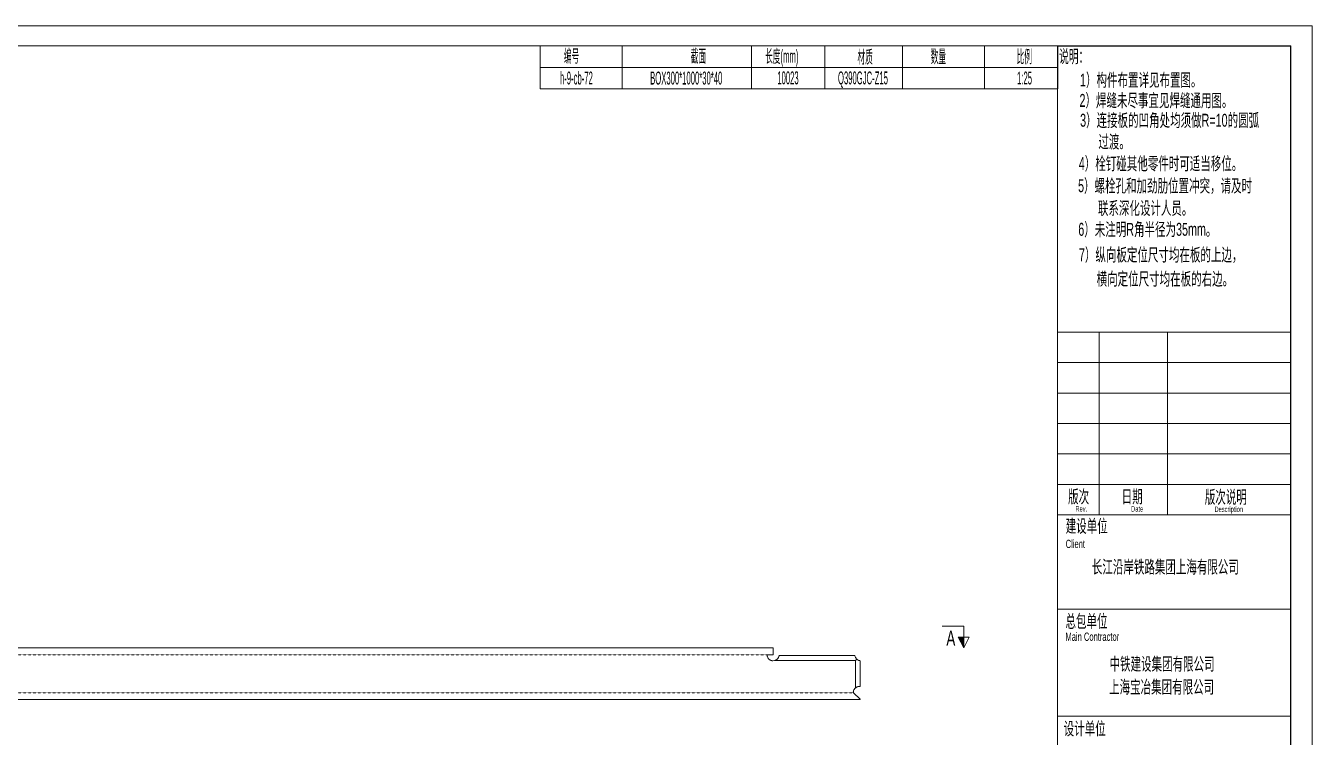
# Model space of a CAD drawing. Header units: millimetres. Extents: x 60 to 14975, y 125 to 10625.
# Drawn here: x 7517 to 14975, y 6500 to 10625 of the extents above; entities that cross this region are included whole.
import ezdxf

# ---------------------------------------------------------------- set-up
doc = ezdxf.new("R2010")
doc.units = ezdxf.units.MM
doc.linetypes.add('XKITLINE00', pattern=[0])
doc.linetypes.add('XKITLINE04', pattern=[3, 0.5, -0.5, 0.5, -0.5, 0.5, -0.5])
for name, color, linetype, lineweight in [('DrawingSheet', 5, 'Continuous', 0), ('OtherObjectType', 1, 'Continuous', 0), ('Part', 2, 'Continuous', 0), ('Section', 6, 'Continuous', 0)]:
    doc.layers.add(name, color=color, linetype=linetype, lineweight=lineweight)
doc.styles.add('$TD_AUDIT_GENERATED_(1CE)', font='ARIAL.TTF')
doc.styles.add('$TD_AUDIT_GENERATED_(1E2)', font='ARIAL.TTF')
doc.styles.add('Arial', font='arial.ttf')
doc.styles.add('romsim', font='ARIAL.TTF')

# ---------------------------------------------------------------- blocks, each defined once
blk = doc.blocks.new('*A1')
at = {"layer": 'Part', "color": 4, "linetype": 'XKITLINE00', "lineweight": 0}
for p, q in [((11849.5, 7018.3), (2836.3, 7018.3)), ((11849.5, 6978.3), (11849.5, 7018.3)), ((11849.5, 6978.3), (11814.5, 6978.3)), ((11815, 6972.5), (11814.5, 6978.3)), ((11816.4, 6966.9), (11815, 6972.5)), ((11860.8, 6945.2), (11858.1, 6944.3)), ((11863.6, 6946.2), (11860.8, 6945.2)), ((12326.5, 6945.2), (11860.8, 6945.2)), ((11868.6, 6948.9), (11863.6, 6946.2)), ((11873.2, 6952.5), (11868.6, 6948.9)), ((11877.1, 6956.8), (11873.2, 6952.5)), ((11880.3, 6961.6), (11877.1, 6956.8)), ((11882.6, 6966.9), (11880.3, 6961.6)), ((11884, 6972.5), (11882.6, 6966.9)), ((11884, 6972.5), (11884.1, 6973.2)), ((12323.9, 6973.2), (11884.1, 6973.2)), ((12323.9, 6973.2), (12323.9, 6973.2)), ((12323.9, 6973.2), (12323.9, 6972.8)), ((12323.9, 6972.8), (12325.2, 6967.4)), ((12325.2, 6967.4), (12327.3, 6962.4)), ((12334.3, 6953), (12326.5, 6945.2)), ((12326.5, 6785.5), (12326.5, 6945.2)), ((12327.3, 6962.4), (12330.2, 6957.7)), ((12330.2, 6957.7), (12333.8, 6953.5)), ((12333.8, 6953.5), (12334.3, 6953)), ((12337.9, 6949.9), (12334.3, 6953)), ((12342.6, 6947.1), (12337.9, 6949.9)), ((12347.7, 6945), (12342.6, 6947.1)), ((12353, 6943.7), (12347.7, 6945)), ((12353, 6943.7), (12354.5, 6943.6)), ((12354.5, 6943.6), (12354.5, 6794.5)), ((12326.5, 6785.5), (12328.4, 6787.2)), ((12328.4, 6787.2), (12333, 6790.1)), ((12333, 6790.1), (12337.9, 6792.3)), ((12337.9, 6792.3), (12343.1, 6793.7)), ((12343.1, 6793.7), (12348.4, 6794.3)), ((12354.5, 6794.5), (12348.4, 6794.3)), ((12354.5, 6718.3), (2331.2, 6718.3)), ((12314.5, 6759.3), (12314.9, 6764.7)), ((12314.5, 6758.3), (12314.5, 6759.3)), ((12316.4, 6758.3), (12314.5, 6758.3)), ((12354.5, 6720.3), (12316.4, 6758.3)), ((12324.4, 6783.7), (12326.5, 6785.5)), ((12354.5, 6718.3), (12354.5, 6720.3))]:
    blk.add_line(p, q, dxfattribs=at)
at = {"layer": 'Part', "color": 7, "linetype": 'XKITLINE04', "lineweight": 0}
for p, q in [((11814.5, 6978.3), (2871.3, 6978.3)), ((11815, 6972.5), (11816.4, 6966.9)), ((11816.4, 6966.9), (11815, 6972.5)), ((11815, 6972.5), (11816.4, 6966.9)), ((11858.1, 6944.3), (11860.8, 6945.2)), ((11884, 6972.5), (11882.6, 6966.9)), ((11882.6, 6966.9), (11884, 6972.5)), ((11884, 6972.5), (11884.1, 6973.2)), ((11884, 6972.5), (11884.1, 6973.2)), ((11884.1, 6973.2), (11884, 6972.5)), ((11884.1, 6973.2), (12323.9, 6973.2)), ((12323.9, 6973.2), (12323.9, 6973.2)), ((12323.9, 6972.8), (12323.9, 6973.2)), ((12323.9, 6973.2), (12323.9, 6972.8)), ((12323.9, 6972.8), (12323.9, 6973.2)), ((12333.8, 6953.5), (12334.3, 6953)), ((12354.5, 6943.6), (12353, 6943.7)), ((12353, 6943.7), (12354.5, 6943.6)), ((12343.1, 6793.7), (12348.4, 6794.3)), ((12348.4, 6794.3), (12343.1, 6793.7)), ((12316.5, 6758.3), (2371.3, 6758.3)), ((12314.9, 6764.7), (12314.5, 6759.3)), ((12314.5, 6759.3), (12314.9, 6764.7)), ((12314.9, 6764.7), (12314.5, 6759.3)), ((12316.4, 6758.3), (12316.5, 6758.3)), ((12326.5, 6785.5), (12324.4, 6783.7))]:
    blk.add_line(p, q, dxfattribs=at)
at = {"layer": 'Part', "color": 4, "linetype": 'XKITLINE00', "lineweight": 0}
for centre, start, end in [((11849.5, 6978.3), 198.94737, 284.21053), ((12349.5, 6759.3), 135.87461, 171.17492)]:
    blk.add_arc(centre, 35, start, end, dxfattribs=at)
at = {"layer": 'Part', "color": 7, "linetype": 'XKITLINE04', "lineweight": 0}
for centre, start, end in [((11849.5, 6978.3), 198.94737, 284.21053), ((11849.5, 6978.3), 198.94737, 341.05263), ((11849.5, 6978.3), 198.94737, 341.05263), ((12358.5, 6978.3), 189, 261), ((12358.5, 6978.3), 189, 261), ((12349.5, 6759.3), 100.5743, 171.17492), ((12349.5, 6759.3), 100.5743, 171.17492), ((12349.5, 6759.3), 135.87461, 171.17492)]:
    blk.add_arc(centre, 35, start, end, dxfattribs=at)
blk = doc.blocks.new('*A3')
at = {"layer": 'DrawingSheet', "color": 5, "linetype": 'XKITLINE00', "lineweight": 0}
for p, q in [((14975, 10625), (125, 10625)), ((14975, 125), (14975, 10625))]:
    blk.add_line(p, q, dxfattribs=at)
blk = doc.blocks.new('*A4')
at = {"layer": 'OtherObjectType', "color": 7, "linetype": 'XKITLINE00', "lineweight": 0}
for p, q in [((10500, 10258.7), (10500, 10508.7)), ((10500, 10508.7), (13500, 10508.7)), ((10975, 10258.7), (10975, 10508.7)), ((11725, 10258.7), (11725, 10508.7)), ((12150, 10258.7), (12150, 10508.7)), ((12600, 10258.7), (12600, 10508.7)), ((13075, 10258.7), (13075, 10508.7)), ((13500, 10508.7), (13500, 10258.7)), ((10500, 10383.7), (13500, 10383.7)), ((10500, 10258.7), (13500, 10258.7))]:
    blk.add_line(p, q, dxfattribs=at)
at = {"layer": 'OtherObjectType', "color": 7, "width": 0.425}
for s, style, p in [('\\M+5B1E0\\M+5BAC5', 'Arial', (10637.2, 10412.2)), ('\\M+5BDD8\\M+5C3E6', 'Arial', (11372.1, 10412.1)), ('\\M+5B3A4\\M+5B6C8(mm)', 'Arial', (11803.4, 10411.1)), ('\\M+5B2C4\\M+5D6CA', 'Arial', (12338.8, 10406.8)), ('\\M+5CAFD\\M+5C1BF', 'Arial', (12763.4, 10409.7)), ('\\M+5B1C8\\M+5C0FD', 'Arial', (13261.2, 10409.2)), ('h-9-cb-72', '$TD_AUDIT_GENERATED_(1CE)', (10614.2, 10284.3)), ('BOX300*1000*30*40', '$TD_AUDIT_GENERATED_(1CE)', (11137, 10284.1)), ('10023', '$TD_AUDIT_GENERATED_(1CE)', (11873.9, 10285.3)), ('Q390GJC-Z15', '$TD_AUDIT_GENERATED_(1CE)', (12225.7, 10285)), ('1:25', '$TD_AUDIT_GENERATED_(1CE)', (13263.9, 10284.4))]:
    blk.add_text(s, height=75, dxfattribs=dict(at, style=style)).set_placement(p)
blk = doc.blocks.new('*A5')
at = {"layer": 'OtherObjectType', "color": 7, "linetype": 'XKITLINE00', "lineweight": 0}
for p, q in [((125, 10625), (14975, 10625)), ((14975, 125), (14975, 10625)), ((450.1, 10508.7), (14850.8, 10508.7)), ((13497.5, 10507.4), (13497.5, 240)), ((13497.5, 10507.4), (14849.2, 10507.4)), ((14849.2, 10507.4), (14849.2, 240)), ((14850.8, 10508.7), (14850.8, 241.3)), ((13497.5, 8848.6), (14849.2, 8848.6)), ((13738.9, 8848.6), (13738.9, 7789.2)), ((14136.2, 8848.6), (14136.2, 7789.2)), ((13497.5, 8672), (14849.2, 8672)), ((13497.5, 8495.5), (14849.2, 8495.5)), ((13497.5, 8318.9), (14849.2, 8318.9)), ((13497.5, 8142.3), (14849.2, 8142.3)), ((13497.5, 7965.7), (14849.2, 7965.7)), ((13497.5, 7789.2), (14849.2, 7789.2)), ((13497.5, 7241.7), (14849.2, 7241.7)), ((13497.5, 6621.7), (14849.2, 6621.7))]:
    blk.add_line(p, q, dxfattribs=at)
at = {"layer": 'OtherObjectType', "color": 7, "style": '$TD_AUDIT_GENERATED_(1E2)'}
for s, height, width, p in [('\\M+5CBB5\\M+5C3F7\\M+5A3BA', 75, 0.553327, (13507.2, 10410)), ('1\\M+5A3A9\\M+5B9B9\\M+5BCFE\\M+5B2BC\\M+5D6C3\\M+5CFEA\\M+5BCFB\\M+5B2BC\\M+5D6C3\\M+5CDBC\\M+5A1A3', 75, 0.595, (13628.7, 10273)), ('2\\M+5A3A9\\M+5BAB8\\M+5B7EC\\M+5CEB4\\M+5BEA1\\M+5CAC2\\M+5D2CB\\M+5BCFB\\M+5BAB8\\M+5B7EC\\M+5CDA8\\M+5D3C3\\M+5CDBC\\M+5A1A3', 75, 0.595, (13625.7, 10154.5)), ('3\\M+5A3A9\\M+5C1AC\\M+5BDD3\\M+5B0E5\\M+5B5C4\\M+5B0BC\\M+5BDC7\\M+5B4A6\\M+5BEF9\\M+5D0EB\\M+5D7F6R=10\\M+5B5C4\\M+5D4B2\\M+5BBA1', 75, 0.595, (13629.2, 10039.5)), ('\\M+5B9FD\\M+5B6C9\\M+5A1A3', 75, 0.595, (13735, 9915)), ('4\\M+5A3A9\\M+5CBA8\\M+5B6A4\\M+5C5F6\\M+5C6E4\\M+5CBFB\\M+5C1E3\\M+5BCFE\\M+5CAB1\\M+5BFC9\\M+5CACA\\M+5B5B1\\M+5D2C6\\M+5CEBB\\M+5A1A3', 75, 0.595, (13621.7, 9788.5)), ('5\\M+5A3A9\\M+5C2DD\\M+5CBA8\\M+5BFD7\\M+5BACD\\M+5BCD3\\M+5BEA2\\M+5C0DF\\M+5CEBB\\M+5D6C3\\M+5B3E5\\M+5CDBB\\M+5A3AC\\M+5C7EB\\M+5BCB0\\M+5CAB1', 75, 0.595, (13617.5, 9660)), ('\\M+5C1AA\\M+5CFB5\\M+5C9EE\\M+5BBAF\\M+5C9E8\\M+5BCC6\\M+5C8CB\\M+5D4B1\\M+5A1A3', 75, 0.595, (13732.5, 9530)), ('6\\M+5A3A9\\M+5CEB4\\M+5D7A2\\M+5C3F7R\\M+5BDC7\\M+5B0EB\\M+5BEB6\\M+5CEAA35mm\\M+5A1A3', 75, 0.595, (13618.7, 9407.1)), ('7\\M+5A3A9\\M+5D7DD\\M+5CFF2\\M+5B0E5\\M+5B6A8\\M+5CEBB\\M+5B3DF\\M+5B4E7\\M+5BEF9\\M+5D4DA\\M+5B0E5\\M+5B5C4\\M+5C9CF\\M+5B1DF\\M+5A3AC', 75, 0.595, (13622.5, 9260)), ('\\M+5BAE1\\M+5CFF2\\M+5B6A8\\M+5CEBB\\M+5B3DF\\M+5B4E7\\M+5BEF9\\M+5D4DA\\M+5B0E5\\M+5B5C4\\M+5D3D2\\M+5B1DF\\M+5A1A3', 75, 0.595, (13725, 9120)), ('\\M+5B0E6\\M+5B4CE', 75, 0.595, (13559.6, 7857.8)), ('\\M+5C8D5\\M+5C6DA', 75, 0.595, (13870, 7857.8)), ('\\M+5B0E6\\M+5B4CE\\M+5CBB5\\M+5C3F7', 75, 0.595, (14352.1, 7855.3)), ('Rev.', 31.78, 0.595, (13602.3, 7808.4)), ('Date', 31.78, 0.595, (13925.2, 7808.4)), ('Description', 31.784, 0.595, (14408.6, 7805.9)), ('\\M+5BDA8\\M+5C9E8\\M+5B5A5\\M+5CEBB', 75, 0.595, (13545.7, 7687.1)), ('Client', 48.18, 0.595, (13545.6, 7596.8)), ('\\M+5B3A4\\M+5BDAD\\M+5D1D8\\M+5B0B6\\M+5CCFA\\M+5C2B7\\M+5BCAF\\M+5CDC5\\M+5C9CF\\M+5BAA3\\M+5D3D0\\M+5CFDE\\M+5B9AB\\M+5CBBE', 75, 0.595, (13697.4, 7450)), ('\\M+5D7DC\\M+5B0FC\\M+5B5A5\\M+5CEBB', 75, 0.595, (13544.4, 7135.4)), ('Main Contractor', 48.181, 0.595, (13544.4, 7058.8)), ('\\M+5D6D0\\M+5CCFA\\M+5BDA8\\M+5C9E8\\M+5BCAF\\M+5CDC5\\M+5D3D0\\M+5CFDE\\M+5B9AB\\M+5CBBE', 75, 0.595, (13800, 6887.5)), ('\\M+5C9CF\\M+5BAA3\\M+5B1A6\\M+5D2B1\\M+5BCAF\\M+5CDC5\\M+5D3D0\\M+5CFDE\\M+5B9AB\\M+5CBBE', 75, 0.595, (13797.3, 6754.2)), ('\\M+5C9E8\\M+5BCC6\\M+5B5A5\\M+5CEBB', 75, 0.595, (13534.2, 6512.6))]:
    blk.add_text(s, height=height, dxfattribs=dict(at, width=width)).set_placement(p)
blk = doc.blocks.new('*A8')
at = {"layer": 'Section'}
blk.add_hatch(color=6, dxfattribs=at).paths.add_polyline_path([(12954.5, 7080.7), (12954.5, 7018.3), (12923.3, 7080.7)], flags=17)
at = {"layer": 'Section', "color": 6, "linetype": 'XKITLINE00', "lineweight": 0}
for p, q in [((12954.5, 7143.3), (12829.5, 7143.3)), ((12954.5, 7143.3), (12954.5, 7018.3)), ((12923.3, 7080.7), (12985.8, 7080.7)), ((12954.5, 7018.3), (12923.3, 7080.7)), ((12985.8, 7080.7), (12954.5, 7018.3))]:
    blk.add_line(p, q, dxfattribs=at)
at = {"layer": 'Section', "color": 6, "style": 'romsim', "width": 0.6375}
blk.add_text('A', height=87.5, dxfattribs=at).set_placement((12853.9, 7030.8))

msp = doc.modelspace()

# ---------------------------------------------------------------- block references
at = {"lineweight": 0}
for name in ['*A3', '*A5', '*A4', '*A8', '*A1']:
    msp.add_blockref(name, (0, 0), dxfattribs=at)

doc.saveas('drawing.dxf')
